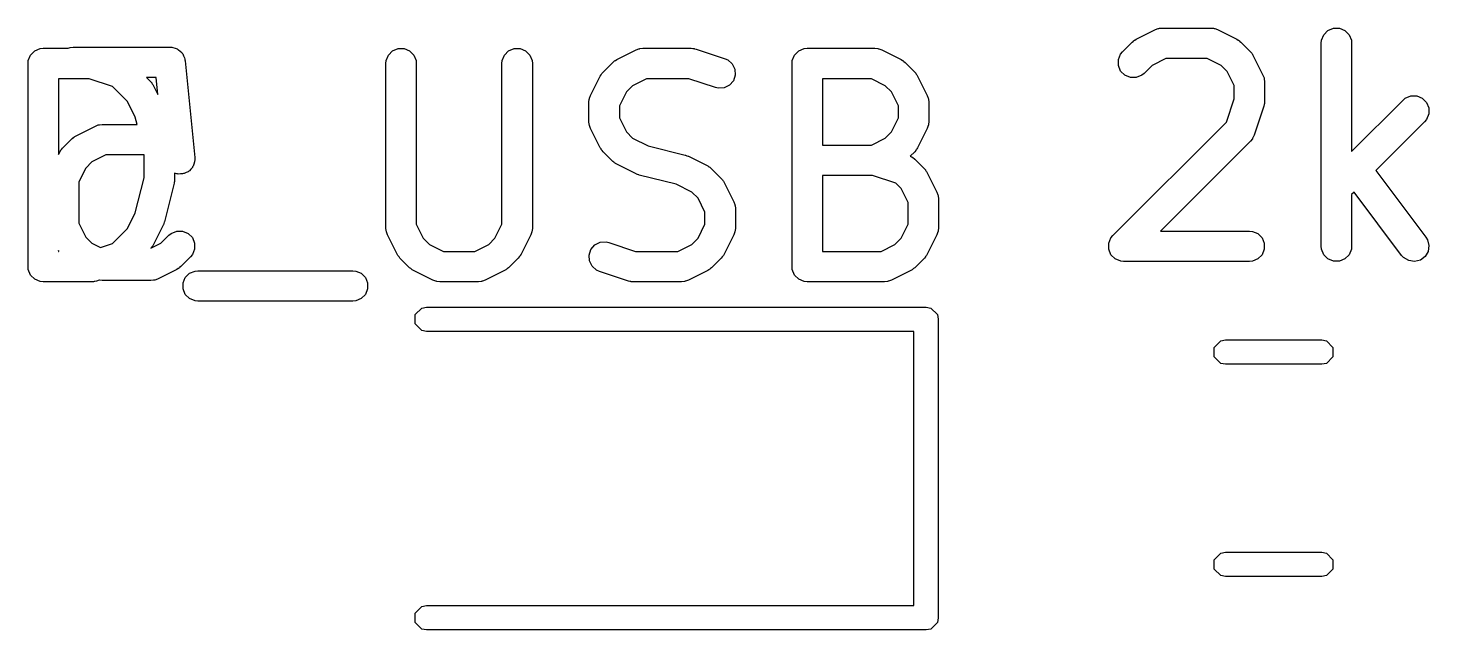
# Model space of a CAD drawing. Header units: millimetres. Extents: x 60 to 220, y -152 to -53.
# Drawn here: x 78.69 to 85.59, y -142.43 to -139.46 of the extents above; entities that cross this region are included whole.
import ezdxf

# ---------------------------------------------------------------- set-up
doc = ezdxf.new("R2010")
doc.units = ezdxf.units.MM
doc.layers.add('F.Silkscreen', color=41, linetype='CONTINUOUS', true_color=0xf2eda1)

msp = doc.modelspace()

# ---------------------------------------------------------------- linework, layer by layer
at = {"layer": 'F.Silkscreen', "linetype": 'CONTINUOUS'}
for p, q in [((84.147402, -139.516356), (84.24264, -139.468737)), ((84.24264, -139.468737), (84.256371, -139.463482)), ((84.256371, -139.463482), (84.25906, -139.46329)), ((84.25906, -139.46329), (84.261549, -139.46226)), ((84.261549, -139.46226), (84.276181, -139.460819)), ((84.276181, -139.460819), (84.514276, -139.460819)), ((84.514276, -139.460819), (84.528908, -139.46226)), ((84.528908, -139.46226), (84.531397, -139.463291)), ((84.531397, -139.463291), (84.534085, -139.463482)), ((84.534085, -139.463482), (84.547817, -139.468737)), ((84.547817, -139.468737), (84.643055, -139.516356)), ((85.070964, -139.494151), (85.091656, -139.473459)), ((85.091656, -139.473459), (85.118692, -139.46226)), ((85.118692, -139.46226), (85.147956, -139.46226)), ((85.147956, -139.46226), (85.174992, -139.473459)), ((85.174992, -139.473459), (85.195684, -139.494151)), ((84.080291, -139.578024), (84.12791, -139.530405)), ((84.12791, -139.530405), (84.133659, -139.525686)), ((84.133659, -139.525686), (84.134959, -139.524188)), ((84.134959, -139.524188), (84.137218, -139.522766)), ((84.137218, -139.522766), (84.139275, -139.521078)), ((84.139275, -139.521078), (84.141102, -139.52032)), ((84.141102, -139.52032), (84.147402, -139.516356)), ((84.643055, -139.516356), (84.649354, -139.52032)), ((84.649354, -139.52032), (84.651182, -139.521078)), ((84.651182, -139.521078), (84.653238, -139.522766)), ((84.653238, -139.522766), (84.655498, -139.524188)), ((84.655498, -139.524188), (84.656797, -139.525686)), ((84.656797, -139.525686), (84.662547, -139.530405)), ((84.662547, -139.530405), (84.710166, -139.578024)), ((85.058324, -139.535819), (85.059765, -139.521187)), ((85.058324, -140.535819), (85.058324, -139.535819)), ((85.059765, -139.521187), (85.070964, -139.494151)), ((85.195684, -139.494151), (85.206883, -139.521187)), ((85.206883, -139.521187), (85.208324, -139.535819)), ((85.208324, -139.535819), (85.208324, -140.069038)), ((78.692327, -139.621187), (78.703526, -139.594151)), ((78.703526, -139.594151), (78.724218, -139.573459)), ((78.724218, -139.573459), (78.751254, -139.56226)), ((78.751254, -139.56226), (78.765886, -139.560819)), ((78.765886, -139.560819), (78.888214, -139.560819)), ((78.888214, -139.560819), (78.89922, -139.55626)), ((78.89922, -139.55626), (78.913852, -139.554819)), ((78.913852, -139.554819), (79.390042, -139.554819)), ((79.390042, -139.554819), (79.395453, -139.555351)), ((79.395453, -139.555351), (79.397282, -139.555169)), ((79.397282, -139.555169), (79.399068, -139.555707)), ((79.399068, -139.555707), (79.404674, -139.55626)), ((79.404674, -139.55626), (79.4148, -139.560454)), ((79.4148, -139.560454), (79.425298, -139.563622)), ((79.425298, -139.563622), (79.428221, -139.566013)), ((79.428221, -139.566013), (79.43171, -139.567459)), ((79.43171, -139.567459), (79.439463, -139.575212)), ((79.439463, -139.575212), (79.447946, -139.582153)), ((79.447946, -139.582153), (79.44973, -139.585479)), ((79.44973, -139.585479), (79.452402, -139.588151)), ((79.452402, -139.588151), (79.456597, -139.59828)), ((79.456597, -139.59828), (79.46178, -139.60794)), ((79.46178, -139.60794), (79.462887, -139.613464)), ((79.462887, -139.613464), (79.463601, -139.615187)), ((79.463601, -139.615187), (79.463601, -139.617023)), ((79.463601, -139.617023), (79.46467, -139.622356)), ((80.454232, -139.621187), (80.465431, -139.594151)), ((80.465431, -139.594151), (80.486123, -139.573459)), ((80.486123, -139.573459), (80.513159, -139.56226)), ((80.513159, -139.56226), (80.542423, -139.56226)), ((80.542423, -139.56226), (80.569459, -139.573459)), ((80.569459, -139.573459), (80.590151, -139.594151)), ((80.590151, -139.594151), (80.60135, -139.621187)), ((81.02566, -139.621187), (81.036859, -139.594151)), ((81.036859, -139.594151), (81.057551, -139.573459)), ((81.057551, -139.573459), (81.084587, -139.56226)), ((81.084587, -139.56226), (81.113851, -139.56226)), ((81.113851, -139.56226), (81.140887, -139.573459)), ((81.140887, -139.573459), (81.161579, -139.594151)), ((81.161579, -139.594151), (81.172778, -139.621187)), ((81.579304, -139.622766), (81.581361, -139.621078)), ((81.581361, -139.621078), (81.583188, -139.62032)), ((81.583188, -139.62032), (81.589488, -139.616356)), ((81.589488, -139.616356), (81.684726, -139.568737)), ((81.684726, -139.568737), (81.698457, -139.563482)), ((81.698457, -139.563482), (81.701146, -139.56329)), ((81.701146, -139.56329), (81.703635, -139.56226)), ((81.703635, -139.56226), (81.718267, -139.560819)), ((81.718267, -139.560819), (81.956362, -139.560819)), ((81.956362, -139.560819), (81.963767, -139.561548)), ((81.963767, -139.561548), (81.965742, -139.561408)), ((81.965742, -139.561408), (81.968339, -139.561998)), ((81.968339, -139.561998), (81.970994, -139.56226)), ((81.970994, -139.56226), (81.972825, -139.563018)), ((81.972825, -139.563018), (81.980079, -139.564668)), ((81.980079, -139.564668), (82.122936, -139.612287)), ((82.122936, -139.612287), (82.136361, -139.618281)), ((82.136361, -139.618281), (82.158468, -139.637455)), ((82.454232, -139.621187), (82.465431, -139.594151)), ((82.465431, -139.594151), (82.486123, -139.573459)), ((82.486123, -139.573459), (82.513159, -139.56226)), ((82.513159, -139.56226), (82.527791, -139.560819)), ((82.527791, -139.560819), (82.861124, -139.560819)), ((82.861124, -139.560819), (82.875756, -139.56226)), ((82.875756, -139.56226), (82.878245, -139.563291)), ((82.878245, -139.563291), (82.880933, -139.563482)), ((82.880933, -139.563482), (82.894665, -139.568737)), ((82.894665, -139.568737), (82.989903, -139.616356)), ((82.989903, -139.616356), (82.996202, -139.62032)), ((82.996202, -139.62032), (82.99803, -139.621078)), ((82.99803, -139.621078), (83.000086, -139.622766)), ((84.059765, -139.616426), (84.070964, -139.589389)), ((84.059765, -139.645688), (84.059765, -139.616426)), ((84.070964, -139.589389), (84.080291, -139.578024)), ((84.293886, -139.610819), (84.22537, -139.645077)), ((84.496571, -139.610819), (84.293886, -139.610819)), ((84.565087, -139.645077), (84.496571, -139.610819)), ((84.710166, -139.578024), (84.714884, -139.583773)), ((84.714884, -139.583773), (84.716383, -139.585073)), ((84.716383, -139.585073), (84.717804, -139.587332)), ((84.717804, -139.587332), (84.719493, -139.589389)), ((84.719493, -139.589389), (84.72025, -139.591216)), ((84.72025, -139.591216), (84.724215, -139.597516)), ((84.724215, -139.597516), (84.771834, -139.692754)), ((78.690886, -139.635819), (78.692327, -139.621187)), ((78.690886, -140.635819), (78.690886, -139.635819)), ((79.46467, -139.622356), (79.512289, -140.098546)), ((80.452791, -139.635819), (80.454232, -139.621187)), ((80.452791, -140.445342), (80.452791, -139.635819)), ((80.60135, -139.621187), (80.602791, -139.635819)), ((80.602791, -139.635819), (80.602791, -140.427637)), ((81.024219, -139.635819), (81.02566, -139.621187)), ((81.024219, -140.427637), (81.024219, -139.635819)), ((81.172778, -139.621187), (81.174219, -139.635819)), ((81.174219, -139.635819), (81.174219, -140.445342)), ((81.512292, -139.691216), (81.51305, -139.689389)), ((81.51305, -139.689389), (81.514738, -139.687332)), ((81.514738, -139.687332), (81.51616, -139.685073)), ((81.51616, -139.685073), (81.517658, -139.683773)), ((81.517658, -139.683773), (81.522377, -139.678024)), ((81.522377, -139.678024), (81.569996, -139.630405)), ((81.569996, -139.630405), (81.575745, -139.625686)), ((81.575745, -139.625686), (81.577045, -139.624188)), ((81.577045, -139.624188), (81.579304, -139.622766)), ((82.158468, -139.637455), (82.171555, -139.663628)), ((82.171555, -139.663628), (82.17363, -139.692818)), ((82.452791, -139.635819), (82.454232, -139.621187)), ((82.452791, -140.635819), (82.452791, -139.635819)), ((83.000086, -139.622766), (83.002346, -139.624188)), ((83.002346, -139.624188), (83.003645, -139.625686)), ((83.003645, -139.625686), (83.009395, -139.630405)), ((83.009395, -139.630405), (83.057014, -139.678024)), ((83.057014, -139.678024), (83.061732, -139.683773)), ((83.061732, -139.683773), (83.063231, -139.685073)), ((83.063231, -139.685073), (83.064652, -139.687332)), ((83.064652, -139.687332), (83.066341, -139.689389)), ((83.066341, -139.689389), (83.067098, -139.691216)), ((84.070964, -139.672725), (84.059765, -139.645688)), ((84.091656, -139.693417), (84.070964, -139.672725)), ((84.186357, -139.68409), (84.174992, -139.693417)), ((84.22537, -139.645077), (84.186357, -139.68409)), ((84.595494, -139.675484), (84.565087, -139.645077)), ((84.629752, -139.744), (84.595494, -139.675484)), ((78.991811, -139.710819), (78.840886, -139.710819)), ((78.840886, -139.710819), (78.840886, -140.084236)), ((79.106324, -139.74899), (78.991811, -139.710819)), ((79.180437, -139.823103), (79.106324, -139.74899)), ((79.322168, -139.704819), (79.274285, -139.704819)), ((79.274285, -139.704819), (79.295109, -139.725643)), ((79.295109, -139.725643), (79.299829, -139.731393)), ((79.299829, -139.731393), (79.301326, -139.732692)), ((79.301326, -139.732692), (79.302745, -139.734946)), ((79.302745, -139.734946), (79.304437, -139.737008)), ((79.304437, -139.737008), (79.305195, -139.73884)), ((79.305195, -139.73884), (79.309158, -139.745135)), ((79.309158, -139.745135), (79.330459, -139.787738)), ((79.330459, -139.787738), (79.322168, -139.704819)), ((81.460709, -139.792754), (81.508328, -139.697516)), ((81.508328, -139.697516), (81.512292, -139.691216)), ((81.667456, -139.745077), (81.637049, -139.775484)), ((81.735972, -139.710819), (81.667456, -139.745077)), ((81.944192, -139.710819), (81.735972, -139.710819)), ((82.075501, -139.754589), (81.944192, -139.710819)), ((82.089838, -139.757849), (82.075501, -139.754589)), ((82.119028, -139.755774), (82.089838, -139.757849)), ((82.145202, -139.742688), (82.119028, -139.755774)), ((82.164376, -139.72058), (82.145202, -139.742688)), ((82.17363, -139.692818), (82.164376, -139.72058)), ((82.843419, -139.710819), (82.602791, -139.710819)), ((82.602791, -139.710819), (82.602791, -140.037009)), ((82.911935, -139.745077), (82.843419, -139.710819)), ((82.942342, -139.775484), (82.911935, -139.745077)), ((83.067098, -139.691216), (83.071063, -139.697516)), ((83.071063, -139.697516), (83.118682, -139.792754)), ((84.118693, -139.704616), (84.091656, -139.693417)), ((84.147955, -139.704616), (84.118693, -139.704616)), ((84.174992, -139.693417), (84.147955, -139.704616)), ((84.629752, -139.809363), (84.629752, -139.744)), ((84.771834, -139.692754), (84.777089, -139.706485)), ((84.777089, -139.706485), (84.77728, -139.709174)), ((84.77728, -139.709174), (84.778311, -139.711663)), ((84.778311, -139.711663), (84.779752, -139.726295)), ((84.779752, -139.726295), (84.779752, -139.821533)), ((79.21893, -139.90009), (79.180437, -139.823103)), ((81.452791, -139.826295), (81.454232, -139.811663)), ((81.452791, -139.921533), (81.452791, -139.826295)), ((81.454232, -139.811663), (81.455263, -139.809173)), ((81.455263, -139.809173), (81.455454, -139.806486)), ((81.455454, -139.806486), (81.460709, -139.792754)), ((81.637049, -139.775484), (81.602791, -139.844)), ((82.9766, -139.844), (82.942342, -139.775484)), ((83.118682, -139.792754), (83.123937, -139.806485)), ((83.123937, -139.806485), (83.124128, -139.809174)), ((83.124128, -139.809174), (83.125159, -139.811663)), ((83.125159, -139.811663), (83.1266, -139.826295)), ((83.1266, -139.826295), (83.1266, -139.921533)), ((84.59158, -139.923876), (84.629752, -139.809363)), ((84.779752, -139.821533), (84.779022, -139.828939)), ((85.208324, -140.069038), (85.461243, -139.816119)), ((85.461243, -139.816119), (85.472608, -139.806792)), ((85.472608, -139.806792), (85.499644, -139.795593)), ((85.499644, -139.795593), (85.528907, -139.795593)), ((85.528907, -139.795593), (85.555943, -139.806792)), ((85.555943, -139.806792), (85.576636, -139.827485)), ((85.576636, -139.827485), (85.587835, -139.854521)), ((81.602791, -139.844), (81.602791, -139.903828)), ((82.9766, -139.903828), (82.9766, -139.844)), ((84.775903, -139.845251), (84.728284, -139.988107)), ((84.777552, -139.837995), (84.775903, -139.845251)), ((84.778311, -139.836165), (84.777552, -139.837995)), ((84.778572, -139.833511), (84.778311, -139.836165)), ((84.779163, -139.830914), (84.778572, -139.833511)), ((84.779022, -139.828939), (84.779163, -139.830914)), ((85.587835, -139.883784), (85.576636, -139.91082)), ((85.587835, -139.854521), (85.587835, -139.883784)), ((78.92793, -139.991308), (79.023168, -139.943689)), ((79.023168, -139.943689), (79.036899, -139.938434)), ((79.036899, -139.938434), (79.039588, -139.938242)), ((79.039588, -139.938242), (79.042077, -139.937212)), ((79.042077, -139.937212), (79.056709, -139.935771)), ((79.056709, -139.935771), (79.22785, -139.935771)), ((79.22785, -139.935771), (79.21893, -139.90009)), ((81.454232, -139.936165), (81.452791, -139.921533)), ((81.455263, -139.938654), (81.454232, -139.936165)), ((81.455454, -139.941342), (81.455263, -139.938654)), ((81.460709, -139.955074), (81.455454, -139.941342)), ((81.508328, -140.050312), (81.460709, -139.955074)), ((81.602791, -139.903828), (81.637049, -139.972344)), ((82.942342, -139.972344), (82.9766, -139.903828)), ((83.118682, -139.955074), (83.071063, -140.050312)), ((83.123937, -139.941343), (83.118682, -139.955074)), ((83.124128, -139.938653), (83.123937, -139.941343)), ((83.125159, -139.936165), (83.124128, -139.938653)), ((83.1266, -139.921533), (83.125159, -139.936165)), ((84.032672, -140.482786), (84.59158, -139.923876)), ((85.567309, -139.922185), (85.32759, -140.161903)), ((85.576636, -139.91082), (85.567309, -139.922185)), ((78.860819, -140.052976), (78.908438, -140.005357)), ((78.908438, -140.005357), (78.914187, -140.000638)), ((78.914187, -140.000638), (78.915487, -139.99914)), ((78.915487, -139.99914), (78.917746, -139.997718)), ((78.917746, -139.997718), (78.919803, -139.99603)), ((78.919803, -139.99603), (78.92163, -139.995272)), ((78.92163, -139.995272), (78.92793, -139.991308)), ((81.637049, -139.972344), (81.667456, -140.002751)), ((81.667456, -140.002751), (81.744443, -140.041244)), ((82.843419, -140.037009), (82.911935, -140.002751)), ((82.911935, -140.002751), (82.942342, -139.972344)), ((84.710166, -140.017423), (84.266771, -140.460819)), ((84.719494, -140.006058), (84.710166, -140.017423)), ((84.720525, -140.003567), (84.719494, -140.006058)), ((84.72229, -140.001533), (84.720525, -140.003567)), ((84.728284, -139.988107), (84.72229, -140.001533)), ((78.840886, -140.084236), (78.84677, -140.072468)), ((78.84677, -140.072468), (78.850734, -140.066168)), ((78.850734, -140.066168), (78.851492, -140.064341)), ((78.851492, -140.064341), (78.85318, -140.062284)), ((78.85318, -140.062284), (78.854602, -140.060025)), ((78.854602, -140.060025), (78.8561, -140.058725)), ((78.8561, -140.058725), (78.860819, -140.052976)), ((79.074414, -140.085771), (79.005898, -140.120029)), ((79.262314, -140.085771), (79.074414, -140.085771)), ((79.262314, -140.198013), (79.262314, -140.085771)), ((79.512289, -140.098546), (79.512311, -140.113249)), ((81.512292, -140.056611), (81.508328, -140.050312)), ((81.51305, -140.058439), (81.512292, -140.056611)), ((81.514738, -140.060495), (81.51305, -140.058439)), ((81.51616, -140.062755), (81.514738, -140.060495)), ((81.517658, -140.064054), (81.51616, -140.062755)), ((81.522377, -140.069804), (81.517658, -140.064054)), ((81.569996, -140.117423), (81.522377, -140.069804)), ((81.744443, -140.041244), (81.926933, -140.086867)), ((81.926933, -140.086867), (81.928012, -140.087252)), ((81.928012, -140.087252), (81.928552, -140.087291)), ((81.928552, -140.087291), (81.934633, -140.089618)), ((81.934633, -140.089618), (81.940779, -140.091814)), ((81.940779, -140.091814), (81.941214, -140.092136)), ((81.941214, -140.092136), (81.942284, -140.092546)), ((81.942284, -140.092546), (82.037522, -140.140165)), ((82.602791, -140.037009), (82.843419, -140.037009)), ((83.057014, -140.069804), (83.035055, -140.091762)), ((83.035055, -140.091762), (83.041123, -140.094471)), ((83.041123, -140.094471), (83.043158, -140.096236)), ((83.043158, -140.096236), (83.045649, -140.097268)), ((83.045649, -140.097268), (83.057014, -140.106595)), ((83.061732, -140.064054), (83.057014, -140.069804)), ((83.063231, -140.062755), (83.061732, -140.064054)), ((83.064652, -140.060495), (83.063231, -140.062755)), ((83.066341, -140.058439), (83.064652, -140.060495)), ((83.067098, -140.056611), (83.066341, -140.058439)), ((83.071063, -140.050312), (83.067098, -140.056611)), ((78.975491, -140.150436), (78.941233, -140.218952)), ((79.005898, -140.120029), (78.975491, -140.150436)), ((79.469203, -140.172562), (79.45954, -140.177747)), ((79.479328, -140.168369), (79.469203, -140.172562)), ((79.481998, -140.165698), (79.479328, -140.168369)), ((79.485327, -140.163913), (79.481998, -140.165698)), ((79.492272, -140.155424), (79.485327, -140.163913)), ((79.500021, -140.147676), (79.492272, -140.155424)), ((79.501465, -140.144189), (79.500021, -140.147676)), ((79.503858, -140.141265), (79.501465, -140.144189)), ((79.507026, -140.130764), (79.503858, -140.141265)), ((79.51122, -140.12064), (79.507026, -140.130764)), ((79.512311, -140.113249), (79.51122, -140.116864)), ((79.51122, -140.116864), (79.51122, -140.12064)), ((81.575745, -140.122141), (81.569996, -140.117423)), ((81.577045, -140.12364), (81.575745, -140.122141)), ((81.579304, -140.125061), (81.577045, -140.12364)), ((81.581361, -140.12675), (81.579304, -140.125061)), ((81.583188, -140.127507), (81.581361, -140.12675)), ((81.589488, -140.131472), (81.583188, -140.127507)), ((81.684726, -140.179091), (81.589488, -140.131472)), ((82.037522, -140.140165), (82.043821, -140.144129)), ((82.043821, -140.144129), (82.045649, -140.144887)), ((82.045649, -140.144887), (82.047705, -140.146575)), ((82.047705, -140.146575), (82.049965, -140.147997)), ((82.049965, -140.147997), (82.051264, -140.149495)), ((82.051264, -140.149495), (82.057014, -140.154214)), ((82.057014, -140.154214), (82.104633, -140.201833)), ((83.057014, -140.106595), (83.104633, -140.154214)), ((83.104633, -140.154214), (83.109351, -140.159963)), ((83.109351, -140.159963), (83.11085, -140.161263)), ((83.11085, -140.161263), (83.112271, -140.163522)), ((83.112271, -140.163522), (83.11396, -140.165579)), ((83.11396, -140.165579), (83.114717, -140.167406)), ((83.114717, -140.167406), (83.118682, -140.173706)), ((85.32759, -140.161903), (85.574276, -140.490819)), ((78.941233, -140.218952), (78.941233, -140.421637)), ((79.21893, -140.371547), (79.262314, -140.198013)), ((79.410075, -140.225437), (79.362456, -140.415913)), ((79.41045, -140.2229), (79.410075, -140.225437)), ((79.410873, -140.221879), (79.41045, -140.2229)), ((79.411415, -140.216366), (79.410873, -140.221879)), ((79.412225, -140.210893), (79.411415, -140.216366)), ((79.412314, -140.207247), (79.412062, -140.2098)), ((79.412062, -140.2098), (79.412225, -140.210893)), ((79.412902, -140.175373), (79.412314, -140.175195)), ((79.412314, -140.175195), (79.412314, -140.207247)), ((79.423029, -140.179568), (79.412902, -140.175373)), ((79.426805, -140.179568), (79.423029, -140.179568)), ((79.430421, -140.180659), (79.426805, -140.179568)), ((79.441331, -140.179568), (79.430421, -140.180659)), ((79.452292, -140.179568), (79.441331, -140.179568)), ((79.45578, -140.178122), (79.452292, -140.179568)), ((79.45954, -140.177747), (79.45578, -140.178122)), ((81.685795, -140.1795), (81.684726, -140.179091)), ((81.686231, -140.179823), (81.685795, -140.1795)), ((81.692367, -140.182015), (81.686231, -140.179823)), ((81.698457, -140.184346), (81.692367, -140.182015)), ((81.698997, -140.184384), (81.698457, -140.184346)), ((81.700077, -140.18477), (81.698997, -140.184384)), ((81.882567, -140.230392), (81.700077, -140.18477)), ((81.959554, -140.268886), (81.882567, -140.230392)), ((82.104633, -140.201833), (82.109351, -140.207582)), ((82.109351, -140.207582), (82.11085, -140.208882)), ((82.11085, -140.208882), (82.112271, -140.211141)), ((82.112271, -140.211141), (82.11396, -140.213198)), ((82.11396, -140.213198), (82.114717, -140.215025)), ((82.114717, -140.215025), (82.118682, -140.221325)), ((82.118682, -140.221325), (82.166301, -140.316563)), ((82.848954, -140.187009), (82.602791, -140.187009)), ((82.602791, -140.187009), (82.602791, -140.560819)), ((82.963467, -140.22518), (82.848954, -140.187009)), ((82.989961, -140.251674), (82.963467, -140.22518)), ((83.118682, -140.173706), (83.166301, -140.268944)), ((81.989961, -140.299293), (81.959554, -140.268886)), ((82.024219, -140.367809), (81.989961, -140.299293)), ((83.024219, -140.32019), (82.989961, -140.251674)), ((83.166301, -140.268944), (83.171556, -140.282675)), ((83.171556, -140.282675), (83.171747, -140.285364)), ((83.171747, -140.285364), (83.172778, -140.287853)), ((83.172778, -140.287853), (83.174219, -140.302485)), ((83.174219, -140.302485), (83.174219, -140.445342)), ((85.220447, -140.269046), (85.208324, -140.28117)), ((85.208324, -140.28117), (85.208324, -140.535819)), ((85.454276, -140.580819), (85.220447, -140.269046)), ((79.180436, -140.448534), (79.21893, -140.371547)), ((82.024219, -140.427637), (82.024219, -140.367809)), ((82.166301, -140.316563), (82.171556, -140.330294)), ((82.171556, -140.330294), (82.171747, -140.332983)), ((82.171747, -140.332983), (82.172778, -140.335472)), ((82.172778, -140.335472), (82.174219, -140.350104)), ((82.174219, -140.350104), (82.174219, -140.445342)), ((83.024219, -140.427637), (83.024219, -140.32019)), ((78.941233, -140.421637), (78.975491, -140.490153)), ((79.106324, -140.522647), (79.180436, -140.448534)), ((79.356777, -140.431264), (79.309158, -140.526502)), ((79.357186, -140.430194), (79.356777, -140.431264)), ((79.357509, -140.429759), (79.357186, -140.430194)), ((79.359701, -140.423622), (79.357509, -140.429759)), ((79.362032, -140.417533), (79.359701, -140.423622)), ((79.36207, -140.416992), (79.362032, -140.417533)), ((79.362456, -140.415913), (79.36207, -140.416992)), ((80.454232, -140.459974), (80.452791, -140.445342)), ((80.602791, -140.427637), (80.637049, -140.496153)), ((80.98996, -140.496153), (81.024219, -140.427637)), ((81.174219, -140.445342), (81.172778, -140.459974)), ((81.98996, -140.496153), (82.024219, -140.427637)), ((82.174219, -140.445342), (82.172778, -140.459974)), ((82.98996, -140.496153), (83.024219, -140.427637)), ((83.174219, -140.445342), (83.172778, -140.459974)), ((78.975491, -140.490153), (79.005898, -140.520561)), ((79.345614, -140.520561), (79.384627, -140.481548)), ((79.384627, -140.481548), (79.395993, -140.47222)), ((79.395993, -140.47222), (79.423029, -140.461021)), ((79.423029, -140.461021), (79.452292, -140.461021)), ((79.452292, -140.461021), (79.479328, -140.472219)), ((79.479328, -140.472219), (79.500021, -140.492912)), ((79.500021, -140.492912), (79.51122, -140.519948)), ((80.455263, -140.462463), (80.454232, -140.459974)), ((80.455454, -140.465151), (80.455263, -140.462463)), ((80.460709, -140.478883), (80.455454, -140.465151)), ((80.508328, -140.574121), (80.460709, -140.478883)), ((80.637049, -140.496153), (80.667456, -140.526561)), ((80.959553, -140.526561), (80.98996, -140.496153)), ((81.166301, -140.478883), (81.118682, -140.574121)), ((81.171556, -140.465152), (81.166301, -140.478883)), ((81.171747, -140.462462), (81.171556, -140.465152)), ((81.172778, -140.459974), (81.171747, -140.462462)), ((81.481808, -140.52895), (81.507981, -140.515864)), ((81.507981, -140.515864), (81.537171, -140.513789)), ((81.537171, -140.513789), (81.551508, -140.517049)), ((81.551508, -140.517049), (81.682818, -140.560819)), ((81.959553, -140.526561), (81.98996, -140.496153)), ((82.166301, -140.478883), (82.118682, -140.574121)), ((82.171556, -140.465152), (82.166301, -140.478883)), ((82.171747, -140.462462), (82.171556, -140.465152)), ((82.172778, -140.459974), (82.171747, -140.462462)), ((82.959553, -140.526561), (82.98996, -140.496153)), ((83.166301, -140.478883), (83.118682, -140.574121)), ((83.171556, -140.465152), (83.166301, -140.478883)), ((83.171747, -140.462462), (83.171556, -140.465152)), ((83.172778, -140.459974), (83.171747, -140.462462)), ((84.012146, -140.521187), (84.023345, -140.494151)), ((84.023345, -140.494151), (84.032672, -140.482786)), ((84.266771, -140.460819), (84.704752, -140.460819)), ((84.704752, -140.460819), (84.719384, -140.46226)), ((84.719384, -140.46226), (84.74642, -140.473459)), ((84.74642, -140.473459), (84.767112, -140.494151)), ((84.767112, -140.494151), (84.778311, -140.521187)), ((85.574276, -140.490819), (85.581903, -140.503389)), ((85.581903, -140.503389), (85.589165, -140.531738)), ((78.843119, -140.560819), (78.840886, -140.556353)), ((78.840886, -140.556353), (78.840886, -140.560819)), ((78.840886, -140.560819), (78.843119, -140.560819)), ((79.005898, -140.520561), (79.048572, -140.541898)), ((79.048572, -140.541898), (79.106324, -140.522647)), ((79.295359, -140.545688), (79.345614, -140.520561)), ((79.299827, -140.540244), (79.295359, -140.545688)), ((79.301326, -140.538945), (79.299827, -140.540244)), ((79.302747, -140.536686), (79.301326, -140.538945)), ((79.304437, -140.534628), (79.302747, -140.536686)), ((79.305194, -140.532798), (79.304437, -140.534628)), ((79.309158, -140.526502), (79.305194, -140.532798)), ((79.500022, -140.576247), (79.490694, -140.587613)), ((79.51122, -140.549211), (79.500022, -140.576247)), ((79.51122, -140.519948), (79.51122, -140.549211)), ((80.512291, -140.580417), (80.508328, -140.574121)), ((80.513049, -140.582247), (80.512291, -140.580417)), ((80.514738, -140.584305), (80.513049, -140.582247)), ((80.51616, -140.586564), (80.514738, -140.584305)), ((80.517658, -140.587863), (80.51616, -140.586564)), ((80.667456, -140.526561), (80.735972, -140.560819)), ((80.735972, -140.560819), (80.891038, -140.560819)), ((80.891038, -140.560819), (80.959553, -140.526561)), ((81.11085, -140.586564), (81.109351, -140.587863)), ((81.112271, -140.584305), (81.11085, -140.586564)), ((81.113961, -140.582247), (81.112271, -140.584305)), ((81.114718, -140.580417), (81.113961, -140.582247)), ((81.118682, -140.574121), (81.114718, -140.580417)), ((81.45338, -140.57882), (81.462634, -140.551057)), ((81.455455, -140.60801), (81.45338, -140.57882)), ((81.462634, -140.551057), (81.481808, -140.52895)), ((81.682818, -140.560819), (81.891038, -140.560819)), ((81.891038, -140.560819), (81.959553, -140.526561)), ((82.11085, -140.586564), (82.109351, -140.587863)), ((82.112271, -140.584305), (82.11085, -140.586564)), ((82.113961, -140.582247), (82.112271, -140.584305)), ((82.114718, -140.580417), (82.113961, -140.582247)), ((82.118682, -140.574121), (82.114718, -140.580417)), ((82.602791, -140.560819), (82.891038, -140.560819)), ((82.891038, -140.560819), (82.959553, -140.526561)), ((83.11085, -140.586564), (83.109351, -140.587863)), ((83.112271, -140.584305), (83.11085, -140.586564)), ((83.113961, -140.582247), (83.112271, -140.584305)), ((83.114718, -140.580417), (83.113961, -140.582247)), ((83.118682, -140.574121), (83.114718, -140.580417)), ((84.012146, -140.550451), (84.012146, -140.521187)), ((84.023345, -140.577487), (84.012146, -140.550451)), ((84.044037, -140.598179), (84.023345, -140.577487)), ((84.767112, -140.577487), (84.74642, -140.598179)), ((84.778311, -140.550451), (84.767112, -140.577487)), ((84.778311, -140.521187), (84.778311, -140.550451)), ((85.059765, -140.550451), (85.058324, -140.535819)), ((85.070964, -140.577487), (85.059765, -140.550451)), ((85.091656, -140.598179), (85.070964, -140.577487)), ((85.195684, -140.577487), (85.174992, -140.598179)), ((85.206883, -140.550451), (85.195684, -140.577487)), ((85.208324, -140.535819), (85.206883, -140.550451)), ((85.464208, -140.59166), (85.454276, -140.580819)), ((85.570117, -140.585887), (85.546706, -140.603446)), ((85.585026, -140.560706), (85.570117, -140.585887)), ((85.589165, -140.531738), (85.585026, -140.560706)), ((78.692327, -140.650451), (78.690886, -140.635819)), ((78.703526, -140.677487), (78.692327, -140.650451)), ((79.423583, -140.649282), (79.328345, -140.696901)), ((79.429882, -140.645317), (79.423583, -140.649282)), ((79.43171, -140.64456), (79.429882, -140.645317)), ((79.433766, -140.642872), (79.43171, -140.64456)), ((79.436026, -140.64145), (79.433766, -140.642872)), ((79.437326, -140.63995), (79.436026, -140.64145)), ((79.443076, -140.635232), (79.437326, -140.63995)), ((79.490694, -140.587613), (79.443076, -140.635232)), ((80.522376, -140.593612), (80.517658, -140.587863)), ((80.569995, -140.641232), (80.522376, -140.593612)), ((80.575744, -140.64595), (80.569995, -140.641232)), ((80.577045, -140.64745), (80.575744, -140.64595)), ((80.579304, -140.648872), (80.577045, -140.64745)), ((80.581361, -140.65056), (80.579304, -140.648872)), ((80.583188, -140.651317), (80.581361, -140.65056)), ((80.589488, -140.655282), (80.583188, -140.651317)), ((80.684726, -140.702901), (80.589488, -140.655282)), ((81.037522, -140.655282), (80.942284, -140.702901)), ((81.043821, -140.651317), (81.037522, -140.655282)), ((81.045649, -140.65056), (81.043821, -140.651317)), ((81.047705, -140.648872), (81.045649, -140.65056)), ((81.049965, -140.64745), (81.047705, -140.648872)), ((81.051265, -140.64595), (81.049965, -140.64745)), ((81.057015, -140.641232), (81.051265, -140.64595)), ((81.104633, -140.593613), (81.057015, -140.641232)), ((81.109351, -140.587863), (81.104633, -140.593613)), ((81.468541, -140.634183), (81.455455, -140.60801)), ((81.490648, -140.653357), (81.468541, -140.634183)), ((81.504074, -140.659351), (81.490648, -140.653357)), ((82.037522, -140.655282), (81.942284, -140.702901)), ((82.043821, -140.651317), (82.037522, -140.655282)), ((82.045649, -140.65056), (82.043821, -140.651317)), ((82.047705, -140.648872), (82.045649, -140.65056)), ((82.049965, -140.64745), (82.047705, -140.648872)), ((82.051265, -140.64595), (82.049965, -140.64745)), ((82.057015, -140.641232), (82.051265, -140.64595)), ((82.104633, -140.593613), (82.057015, -140.641232)), ((82.109351, -140.587863), (82.104633, -140.593613)), ((82.454232, -140.650451), (82.452791, -140.635819)), ((82.465431, -140.677487), (82.454232, -140.650451)), ((83.037522, -140.655282), (82.942284, -140.702901)), ((83.043821, -140.651317), (83.037522, -140.655282)), ((83.045649, -140.65056), (83.043821, -140.651317)), ((83.047705, -140.648872), (83.045649, -140.65056)), ((83.049965, -140.64745), (83.047705, -140.648872)), ((83.051265, -140.64595), (83.049965, -140.64745)), ((83.057015, -140.641232), (83.051265, -140.64595)), ((83.104633, -140.593613), (83.057015, -140.641232)), ((83.109351, -140.587863), (83.104633, -140.593613)), ((84.071073, -140.609378), (84.044037, -140.598179)), ((84.085705, -140.610819), (84.071073, -140.609378)), ((84.704752, -140.610819), (84.085705, -140.610819)), ((84.719384, -140.609378), (84.704752, -140.610819)), ((84.74642, -140.598179), (84.719384, -140.609378)), ((85.118692, -140.609378), (85.091656, -140.598179)), ((85.147956, -140.609378), (85.118692, -140.609378)), ((85.174992, -140.598179), (85.147956, -140.609378)), ((85.489389, -140.60657), (85.464208, -140.59166)), ((85.518358, -140.610708), (85.489389, -140.60657)), ((85.546706, -140.603446), (85.518358, -140.610708)), ((78.724218, -140.698179), (78.703526, -140.677487)), ((78.751254, -140.709378), (78.724218, -140.698179)), ((78.765886, -140.710819), (78.751254, -140.709378)), ((79.003981, -140.710819), (78.765886, -140.710819)), ((79.011386, -140.710089), (79.003981, -140.710819)), ((79.013361, -140.71023), (79.011386, -140.710089)), ((79.015958, -140.709639), (79.013361, -140.71023)), ((79.018613, -140.709378), (79.015958, -140.709639)), ((79.020444, -140.708619), (79.018613, -140.709378)), ((79.027698, -140.70697), (79.020444, -140.708619)), ((79.04047, -140.702712), (79.027698, -140.70697)), ((79.042077, -140.703378), (79.04047, -140.702712)), ((79.056709, -140.704819), (79.042077, -140.703378)), ((79.294804, -140.704819), (79.056709, -140.704819)), ((79.309436, -140.703378), (79.294804, -140.704819)), ((79.311925, -140.702346), (79.309436, -140.703378)), ((79.314613, -140.702156), (79.311925, -140.702346)), ((79.328345, -140.696901), (79.314613, -140.702156)), ((79.454232, -140.716425), (79.465431, -140.689389)), ((79.454232, -140.745689), (79.454232, -140.716425)), ((79.465431, -140.689389), (79.486123, -140.668697)), ((79.486123, -140.668697), (79.513159, -140.657498)), ((79.513159, -140.657498), (79.527791, -140.656057)), ((79.527791, -140.656057), (80.289695, -140.656057)), ((80.289695, -140.656057), (80.304327, -140.657498)), ((80.304327, -140.657498), (80.331363, -140.668697)), ((80.331363, -140.668697), (80.352055, -140.689389)), ((80.352055, -140.689389), (80.363254, -140.716425)), ((80.363254, -140.716425), (80.363254, -140.745689)), ((80.698457, -140.708156), (80.684726, -140.702901)), ((80.701146, -140.708347), (80.698457, -140.708156)), ((80.703635, -140.709378), (80.701146, -140.708347)), ((80.718267, -140.710819), (80.703635, -140.709378)), ((80.908743, -140.710819), (80.718267, -140.710819)), ((80.923375, -140.709378), (80.908743, -140.710819)), ((80.925864, -140.708346), (80.923375, -140.709378)), ((80.928552, -140.708156), (80.925864, -140.708346)), ((80.942284, -140.702901), (80.928552, -140.708156)), ((81.64693, -140.70697), (81.504074, -140.659351)), ((81.654185, -140.708619), (81.64693, -140.70697)), ((81.656016, -140.709378), (81.654185, -140.708619)), ((81.658669, -140.709639), (81.656016, -140.709378)), ((81.661267, -140.71023), (81.658669, -140.709639)), ((81.663241, -140.710089), (81.661267, -140.71023)), ((81.670648, -140.710819), (81.663241, -140.710089)), ((81.908743, -140.710819), (81.670648, -140.710819)), ((81.923375, -140.709378), (81.908743, -140.710819)), ((81.925864, -140.708346), (81.923375, -140.709378)), ((81.928552, -140.708156), (81.925864, -140.708346)), ((81.942284, -140.702901), (81.928552, -140.708156)), ((82.486123, -140.698179), (82.465431, -140.677487)), ((82.513159, -140.709378), (82.486123, -140.698179)), ((82.527791, -140.710819), (82.513159, -140.709378)), ((82.908743, -140.710819), (82.527791, -140.710819)), ((82.923375, -140.709378), (82.908743, -140.710819)), ((82.925864, -140.708346), (82.923375, -140.709378)), ((82.928552, -140.708156), (82.925864, -140.708346)), ((82.942284, -140.702901), (82.928552, -140.708156)), ((79.465431, -140.772725), (79.454232, -140.745689)), ((79.486123, -140.793417), (79.465431, -140.772725)), ((79.513159, -140.804616), (79.486123, -140.793417)), ((80.331363, -140.793417), (80.304327, -140.804616)), ((80.352055, -140.772725), (80.331363, -140.793417)), ((80.363254, -140.745689), (80.352055, -140.772725)), ((79.527791, -140.806057), (79.513159, -140.804616)), ((80.289695, -140.806057), (79.527791, -140.806057)), ((80.304327, -140.804616), (80.289695, -140.806057)), ((80.597767, -140.872439), (80.630239, -140.839967)), ((80.630239, -140.839967), (80.6532, -140.8354)), ((80.6532, -140.8354), (83.1132, -140.8354)), ((83.1132, -140.8354), (83.136161, -140.839967)), ((83.136161, -140.839967), (83.168633, -140.872439)), ((80.597767, -140.918361), (80.597767, -140.872439)), ((80.630239, -140.950833), (80.597767, -140.918361)), ((83.168633, -140.872439), (83.1732, -140.8954)), ((83.1732, -140.8954), (83.1732, -142.3654)), ((80.6532, -140.9554), (80.630239, -140.950833)), ((83.0532, -140.9554), (80.6532, -140.9554)), ((83.0532, -142.3054), (83.0532, -140.9554)), ((84.563581, -141.001667), (84.586542, -140.9971)), ((84.586542, -140.9971), (85.061058, -140.9971)), ((85.061058, -140.9971), (85.084019, -141.001667)), ((84.531109, -141.034139), (84.563581, -141.001667)), ((84.531109, -141.080061), (84.531109, -141.034139)), ((85.084019, -141.001667), (85.116491, -141.034139)), ((85.116491, -141.034139), (85.116491, -141.080061)), ((84.563581, -141.112533), (84.531109, -141.080061)), ((84.586542, -141.1171), (84.563581, -141.112533)), ((85.061058, -141.1171), (84.586542, -141.1171)), ((85.084019, -141.112533), (85.061058, -141.1171)), ((85.116491, -141.080061), (85.084019, -141.112533)), ((84.531109, -142.079139), (84.563581, -142.046667)), ((84.531109, -142.125061), (84.531109, -142.079139)), ((84.563581, -142.046667), (84.586542, -142.0421)), ((84.586542, -142.0421), (85.061058, -142.0421)), ((85.061058, -142.0421), (85.084019, -142.046667)), ((85.084019, -142.046667), (85.116491, -142.079139)), ((85.116491, -142.079139), (85.116491, -142.125061)), ((84.563581, -142.157533), (84.531109, -142.125061)), ((84.586542, -142.1621), (84.563581, -142.157533)), ((85.061058, -142.1621), (84.586542, -142.1621)), ((85.084019, -142.157533), (85.061058, -142.1621)), ((85.116491, -142.125061), (85.084019, -142.157533)), ((80.597767, -142.342439), (80.630239, -142.309967)), ((80.630239, -142.309967), (80.6532, -142.3054)), ((80.6532, -142.3054), (83.0532, -142.3054)), ((80.597767, -142.388361), (80.597767, -142.342439)), ((83.1732, -142.3654), (83.168633, -142.388361)), ((80.630239, -142.420833), (80.597767, -142.388361)), ((80.6532, -142.4254), (80.630239, -142.420833)), ((83.1132, -142.4254), (80.6532, -142.4254)), ((83.136161, -142.420833), (83.1132, -142.4254)), ((83.168633, -142.388361), (83.136161, -142.420833))]:
    msp.add_line(p, q, dxfattribs=at)

doc.saveas('drawing.dxf')
